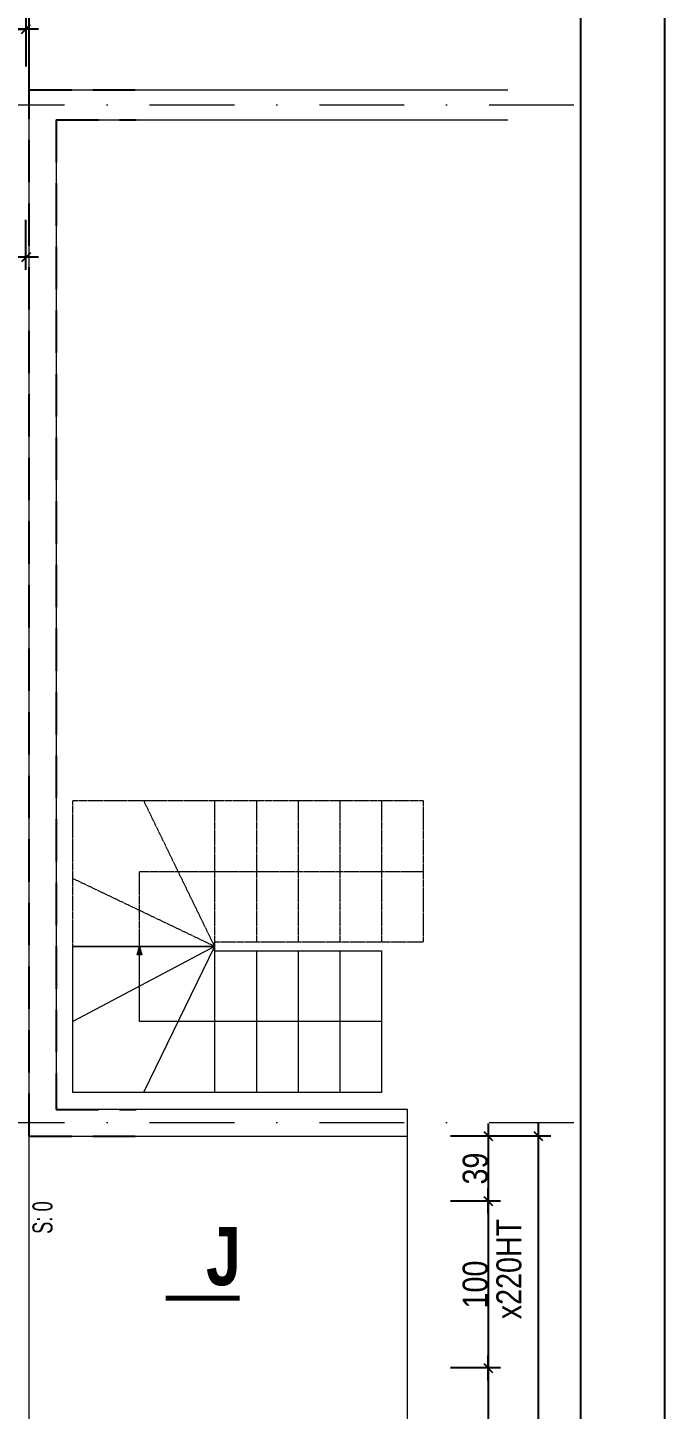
# Model space of a CAD drawing. Header units: millimetres. Extents: x 0 to 22237, y -21919 to -17719.
# Drawn here: x 21309 to 21690, y -20065 to -19237 of the extents above; entities that cross this region are included whole.
import ezdxf
from ezdxf.enums import TextEntityAlignment as Align

# ---------------------------------------------------------------- set-up
doc = ezdxf.new("R2010")
doc.units = ezdxf.units.MM
for name, pattern in [('CACHEX2', [19.05, 12.7, -6.35]), ('TIRETPTX2', [50.8, 25.4, -12.7, 0, -12.7]), ('VW-01', [0.41656, 0.20828, -0.20828])]:
    doc.linetypes.add(name, pattern=pattern)
for name, color, linetype in [('01-Cad  2', 1, 'Continuous'), ('01_cote_gen', 4, 'Continuous'), ('01_linteaux', 2, 'Continuous'), ('01_murs_sup', 2, 'CACHEX2'), ('01_texte', 230, 'Continuous'), ('AA_COTES', 2, 'Continuous')]:
    doc.layers.add(name, color=color, linetype=linetype)
for name, color, linetype, lineweight in [('01_murs_coup', 5, 'Continuous', 60), ('01_tram_axes', 2, 'TIRETPTX2', 9), ('B AmÈnagement intÈrieur_Hatch', 7, 'Continuous', 5), ('B Aménagement intérieur', 7, 'Continuous', 5), ('B Général', 7, 'Continuous', 5)]:
    doc.layers.add(name, color=color, linetype=linetype, lineweight=lineweight)
doc.styles.add('ARIAL NA', font='ARIALN.TTF')
doc.styles.add('impact', font='impact.ttf')
doc.styles.add('STYLE2', font='ARIALN.TTF')
doc.dimstyles.new('JB50', dxfattribs={"dimscale": 0.1, "dimtxt": 150, "dimasz": 15, "dimexe": 0.1, "dimexo": 0.1, "dimgap": 0.09, "dimtad": 1, "dimdec": 1, "dimdsep": 46, "dimtxsty": 'STYLE2', "dimblk1": 'BOND_G', "dimblk2": 'BOND_D', "dimsah": 1, "dimcen": 1.5, "dimdle": 0.01, "dimse1": 1, "dimse2": 1, "dimclrd": 4, "dimclre": 2, "dimclrt": 6, "dimazin": 2, "dimtfac": 2.333333, "dimtdec": 1, "dimtix": 1, "dimtmove": 2, "dimatfit": 3, "dimldrblk": 'BOND_G', "dimfxl": 1, "dimtolj": 1, "dimtzin": 0, "dimarcsym": 0})

# ---------------------------------------------------------------- blocks, each defined once
blk = doc.blocks.new('BOND_G')
at = {"layer": 'AA_COTES', "color": 0}
for p, q in [((0, -5), (0, 15)), ((5, 0), (-5, 0)), ((1.77, 1.77), (-1.77, -1.77))]:
    blk.add_line(p, q, dxfattribs=at)
blk = doc.blocks.new('BOND_D')
at = {"layer": 'AA_COTES', "color": 0}
for p, q in [((5, 0), (-5, 0)), ((-1.77, -1.77), (1.77, 1.77)), ((0, 5), (0, -15))]:
    blk.add_line(p, q, dxfattribs=at)
blk = doc.blocks.new('*D1791')
at = {"layer": '01_cote_gen', "color": 4, "lineweight": -2, "transparency": 16777216}
blk.add_line((21306.24, -19374.41), (21293.24, -19374.41), dxfattribs=at)
at = {"layer": 'Defpoints', "color": 0, "transparency": 16777216}
for p in [(21291.74, -19358.59), (21307.74, -19358.59), (21291.74, -19374.41)]:
    blk.add_point(p, dxfattribs=at)
at = {"layer": '01_cote_gen', "color": 4, "lineweight": -2, "transparency": 16777216, "xscale": 1.5, "yscale": 1.5, "zscale": 1.5, "rotation": 180}
blk.add_blockref('BOND_D', (21291.74, -19374.41), dxfattribs=at)
at = {"layer": '01_cote_gen', "color": 4, "lineweight": -2, "transparency": 16777216, "xscale": 1.5, "yscale": 1.5, "zscale": 1.5}
blk.add_blockref('BOND_G', (21307.74, -19374.41), dxfattribs=at)
at = {"layer": '01_cote_gen', "color": 6, "transparency": 16777216, "insert": (21277.24, -19388.52), "char_height": 15, "attachment_point": 5, "style": 'STYLE2'}
blk.add_mtext('\\A1;16', dxfattribs=at)
blk = doc.blocks.new('*D1810')
at = {"layer": '01_cote_gen', "color": 4, "lineweight": -2, "transparency": 16777216}
blk.add_line((20688.24, -19237.66), (21306.24, -19237.66), dxfattribs=at)
at = {"layer": 'Defpoints', "color": 0, "transparency": 16777216}
for p in [(21307.74, -19237.66), (21307.74, -19255.44), (20686.74, -19288.96)]:
    blk.add_point(p, dxfattribs=at)
at = {"layer": '01_cote_gen', "color": 4, "lineweight": -2, "transparency": 16777216, "xscale": 1.5, "yscale": 1.5, "zscale": 1.5, "rotation": 180}
blk.add_blockref('BOND_G', (20686.74, -19237.66), dxfattribs=at)
at = {"layer": '01_cote_gen', "color": 4, "lineweight": -2, "transparency": 16777216, "xscale": 1.5, "yscale": 1.5, "zscale": 1.5}
blk.add_blockref('BOND_D', (21307.74, -19237.66), dxfattribs=at)
at = {"layer": '01_cote_gen', "color": 6, "transparency": 16777216, "insert": (20997.24, -19229.99), "char_height": 15, "attachment_point": 5, "style": 'STYLE2'}
blk.add_mtext('\\A1;621', dxfattribs=at)
blk = doc.blocks.new('*D2765')
at = {"layer": '01_cote_gen', "color": 4, "lineweight": -2, "transparency": 16777216}
blk.add_line((21614.59, -19902.48), (21614.59, -21100.46), dxfattribs=at)
at = {"layer": 'Defpoints', "color": 0, "transparency": 16777216}
for p in [(21398.54, -19900.98), (21378.93, -21101.96), (21614.59, -21101.96)]:
    blk.add_point(p, dxfattribs=at)
at = {"layer": '01_cote_gen', "color": 4, "lineweight": -2, "transparency": 16777216, "xscale": 1.5, "yscale": 1.5, "zscale": 1.5}
for name, p, rotation in [('BOND_G', (21614.59, -19900.98), 90), ('BOND_D', (21614.59, -21101.96), 270)]:
    blk.add_blockref(name, p, dxfattribs=dict(at, rotation=rotation))
at = {"layer": '01_cote_gen', "color": 6, "transparency": 16777216, "insert": (21606.92, -20501.47), "char_height": 15, "attachment_point": 5, "rotation": 90, "style": 'STYLE2'}
blk.add_mtext('\\A1;1201', dxfattribs=at)
blk = doc.blocks.new('*D3009')
at = {"layer": '01_cote_gen', "color": 4, "lineweight": -2, "transparency": 16777216}
blk.add_line((21584.59, -19902.46), (21584.59, -19938.46), dxfattribs=at)
at = {"layer": 'Defpoints', "color": 0, "transparency": 16777216}
for p in [(21498.12, -19900.96), (21382.87, -19939.96), (21584.59, -19939.96)]:
    blk.add_point(p, dxfattribs=at)
at = {"layer": '01_cote_gen', "color": 4, "lineweight": -2, "transparency": 16777216, "xscale": 1.5, "yscale": 1.5, "zscale": 1.5}
for name, p, rotation in [('BOND_G', (21584.59, -19900.96), 90), ('BOND_D', (21584.59, -19939.96), 270)]:
    blk.add_blockref(name, p, dxfattribs=dict(at, rotation=rotation))
at = {"layer": '01_cote_gen', "color": 6, "transparency": 16777216, "insert": (21576.92, -19920.46), "char_height": 15, "attachment_point": 5, "rotation": 90, "style": 'STYLE2'}
blk.add_mtext('\\A1;39', dxfattribs=at)
blk = doc.blocks.new('*D3010')
at = {"layer": '01_cote_gen', "color": 4, "lineweight": -2, "transparency": 16777216}
blk.add_line((21584.59, -19941.46), (21584.59, -20038.46), dxfattribs=at)
at = {"layer": 'Defpoints', "color": 0, "transparency": 16777216}
for p in [(21382.87, -19939.96), (21382.87, -20039.96), (21584.59, -20039.96)]:
    blk.add_point(p, dxfattribs=at)
at = {"layer": '01_cote_gen', "color": 4, "lineweight": -2, "transparency": 16777216, "xscale": 1.5, "yscale": 1.5, "zscale": 1.5}
for name, p, rotation in [('BOND_G', (21584.59, -19939.96), 90), ('BOND_D', (21584.59, -20039.96), 270)]:
    blk.add_blockref(name, p, dxfattribs=dict(at, rotation=rotation))
at = {"layer": '01_cote_gen', "color": 6, "transparency": 16777216, "insert": (21576.92, -19989.96), "char_height": 15, "attachment_point": 5, "rotation": 90, "style": 'STYLE2'}
blk.add_mtext('\\A1;100', dxfattribs=at)
blk = doc.blocks.new('*D3011')
at = {"layer": '01_cote_gen', "color": 4, "lineweight": -2, "transparency": 16777216}
blk.add_line((21584.59, -20041.46), (21584.59, -20282.48), dxfattribs=at)
at = {"layer": 'Defpoints', "color": 0, "transparency": 16777216}
for p in [(21382.87, -20039.96), (21382.87, -20283.98), (21584.59, -20283.98)]:
    blk.add_point(p, dxfattribs=at)
at = {"layer": '01_cote_gen', "color": 4, "lineweight": -2, "transparency": 16777216, "xscale": 1.5, "yscale": 1.5, "zscale": 1.5}
for name, p, rotation in [('BOND_G', (21584.59, -20039.96), 90), ('BOND_D', (21584.59, -20283.98), 270)]:
    blk.add_blockref(name, p, dxfattribs=dict(at, rotation=rotation))
at = {"layer": '01_cote_gen', "color": 6, "transparency": 16777216, "insert": (21577.05, -20134.39), "char_height": 15, "attachment_point": 5, "rotation": 90, "style": 'STYLE2'}
blk.add_mtext('\\A1;244', dxfattribs=at)

msp = doc.modelspace()

# ---------------------------------------------------------------- hatches: boundary and pattern name
at = {"layer": 'B AmÈnagement intÈrieur_Hatch', "linetype": 'Continuous', "lineweight": 0}
msp.add_hatch(color=2, dxfattribs=at).paths.add_polyline_path([(21374.4, -19792.34), (21375.74, -19787.34), (21377.08, -19792.34)])

# ---------------------------------------------------------------- linework, layer by layer
at = {"layer": '01-Cad  2'}
for p, q in [((21690.16, -17718.97), (21690.16, -21918.97)), ((21640.16, -21868.97), (21640.16, -17768.97))]:
    msp.add_line(p, q, dxfattribs=at)
at = {"layer": '01_linteaux'}
msp.add_line((21309.74, -19274), (21309.74, -19143.88), dxfattribs=at)
at = {"layer": '01_murs_coup', "linetype": 'Continuous', "lineweight": 18}
for p, q in [((21309.74, -19900.96), (21309.74, -19274)), ((21309.74, -19274), (21596.37, -19274)), ((21325.74, -19292), (21325.74, -19884.96)), ((21325.74, -19292), (21596.37, -19292)), ((21325.74, -19884.96), (21536.26, -19884.96)), ((21309.74, -19900.96), (21536.26, -19900.96))]:
    msp.add_line(p, q, dxfattribs=at)
at = {"layer": '01_murs_sup', "ltscale": 2}
for p, q in [((21309.74, -19273.98), (21373.66, -19273.98)), ((21309.74, -19900.98), (21309.74, -19273.98)), ((21325.74, -19291.98), (21325.74, -19884.98)), ((21325.74, -19291.98), (21373.66, -19291.98)), ((21325.74, -19884.98), (21373.66, -19884.98)), ((21309.74, -19900.98), (21373.66, -19900.98))]:
    msp.add_line(p, q, dxfattribs=at)
at = {"layer": '01_texte', "const_width": 3}
msp.add_lwpolyline([(21435.7, -19998.05), (21391.45, -19998.05)], dxfattribs=at)
at = {"layer": '01_tram_axes', "color": 253, "ltscale": 2}
for p, q in [((14466.2, -19282.96), (21640.16, -19282.96)), ((14466.2, -19892.96), (21640.16, -19892.96))]:
    msp.add_line(p, q, dxfattribs=at)
at = {"layer": 'B Aménagement intérieur', "color": 2, "linetype": 'VW-01', "lineweight": 5}
for p, q in [((21420.74, -19787.34), (21378.24, -19699.9)), ((21420.74, -19699.9), (21420.74, -19784.9)), ((21445.74, -19699.9), (21445.74, -19784.9)), ((21470.74, -19699.9), (21470.74, -19784.9)), ((21495.74, -19699.9), (21495.74, -19784.9)), ((21520.74, -19699.9), (21520.74, -19784.9)), ((21420.74, -19787.34), (21335.74, -19746.65))]:
    msp.add_line(p, q, dxfattribs=at)
at = {"layer": 'B Aménagement intérieur', "color": 2, "linetype": 'Continuous', "lineweight": 5}
for p, q in [((21420.74, -19787.34), (21335.74, -19832.4)), ((21420.74, -19787.34), (21378.24, -19874.9)), ((21420.74, -19787.34), (21412.06, -19787.34)), ((21420.74, -19789.9), (21420.74, -19784.77)), ((21420.74, -19789.9), (21420.74, -19874.9)), ((21445.74, -19789.9), (21445.74, -19874.9)), ((21470.74, -19789.9), (21470.74, -19874.9)), ((21495.74, -19789.9), (21495.74, -19874.9)), ((21520.74, -19789.9), (21520.74, -19874.9)), ((21309.74, -20166.96), (21309.74, -19900.96))]:
    msp.add_line(p, q, dxfattribs=at)
at = {"layer": 'B Aménagement intérieur', "color": 2, "linetype": 'VW-01', "lineweight": 5, "flags": 128}
msp.add_lwpolyline([(21420.74, -19787.34), (21335.74, -19787.34), (21335.74, -19699.9), (21545.74, -19699.9), (21545.74, -19784.9), (21420.74, -19784.9)], close=True, dxfattribs=at)
msp.add_lwpolyline([(21375.74, -19787.34), (21375.74, -19742.4), (21545.74, -19742.4)], dxfattribs=at)
at = {"layer": 'B Aménagement intérieur', "color": 2, "linetype": 'Continuous', "lineweight": 5, "flags": 128}
msp.add_lwpolyline([(21335.74, -19787.34), (21420.74, -19787.34), (21420.74, -19789.9), (21520.74, -19789.9), (21520.74, -19874.9), (21335.74, -19874.9)], close=True, dxfattribs=at)
at = {"layer": 'B Aménagement intérieur', "color": 2, "lineweight": 5, "flags": 128}
msp.add_lwpolyline([(21374.4, -19792.34), (21375.74, -19787.34), (21377.08, -19792.34)], close=True, dxfattribs=at)
at = {"layer": 'B Aménagement intérieur', "color": 2, "linetype": 'Continuous', "lineweight": 5, "flags": 128}
msp.add_lwpolyline([(21520.74, -19832.4), (21375.74, -19832.4), (21375.74, -19787.34)], dxfattribs=at)
at = {"layer": 'B Général', "color": 7, "linetype": 'Continuous', "lineweight": 5}
msp.add_line((21536.26, -20162.96), (21536.26, -19884.96), dxfattribs=at)

# ---------------------------------------------------------------- texts
at = {"layer": '01_texte', "style": 'ARIAL NA', "width": 0.8}
msp.add_text('S: 0', height=12, rotation=90, dxfattribs=at).set_placement((21323.61, -19959.62))
at = {"layer": '01_texte', "style": 'ARIAL NA'}
msp.add_text('x220HT', height=15, rotation=90, dxfattribs=at).set_placement((21604.52, -20010.75))
at = {"layer": '01_texte', "style": 'impact'}
msp.add_text('J', height=35, rotation=0, dxfattribs=at).set_placement((21426.04, -20000.91), align=Align.BOTTOM_CENTER)

# ---------------------------------------------------------------- dimensions: what is measured, and where the dimension line sits
at = {"layer": '01_cote_gen'}
dim = msp.add_linear_dim(base=(21307.74, -19237.66), p1=(20686.74, -19288.96), p2=(21307.74, -19255.44), dimstyle='JB50', dxfattribs=at)
dim.commit()
dim.dimension.update_dxf_attribs({"geometry": '*D1810', "text_midpoint": (20997.24, -19229.99)})
dim = msp.add_linear_dim(base=(21291.74, -19374.41), p1=(21307.74, -19358.59), p2=(21291.74, -19358.59), dimstyle='JB50', dxfattribs=at)
dim.commit()
dim.dimension.update_dxf_attribs({"geometry": '*D1791', "text_midpoint": (21277.24, -19388.52), "dimtype": 160})
for base, p1, p2, picture, middle in [((21614.59, -21101.96), (21398.54, -19900.98), (21378.93, -21101.96), '*D2765', (21606.92, -20501.47)), ((21584.59, -19939.96), (21498.12, -19900.96), (21382.87, -19939.96), '*D3009', (21576.92, -19920.46)), ((21584.59, -20039.96), (21382.87, -19939.96), (21382.87, -20039.96), '*D3010', (21576.92, -19989.96))]:
    dim = msp.add_linear_dim(base=base, p1=p1, p2=p2, angle=90, dimstyle='JB50', dxfattribs=at)
    dim.commit()
    dim.dimension.update_dxf_attribs({"geometry": picture, "text_midpoint": middle})
dim = msp.add_linear_dim(base=(21584.59, -20283.98), p1=(21382.87, -20039.96), p2=(21382.87, -20283.98), angle=90, dimstyle='JB50', dxfattribs=at)
dim.commit()
dim.dimension.update_dxf_attribs({"geometry": '*D3011', "text_midpoint": (21577.05, -20134.39), "dimtype": 160})

doc.saveas('drawing.dxf')
